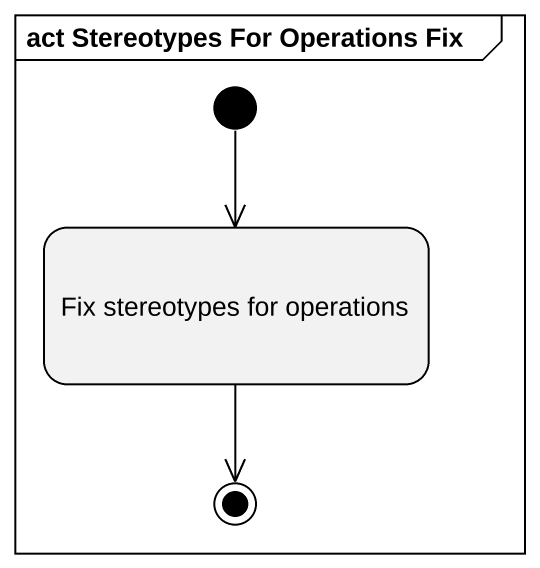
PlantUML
@startuml
mainframe act Stereotypes For Operations Fix
hide empty description
state "Fix stereotypes for operations" as Fix_stereotypes_for
[*] --> Fix_stereotypes_for
Fix_stereotypes_for --> [*]
@enduml
